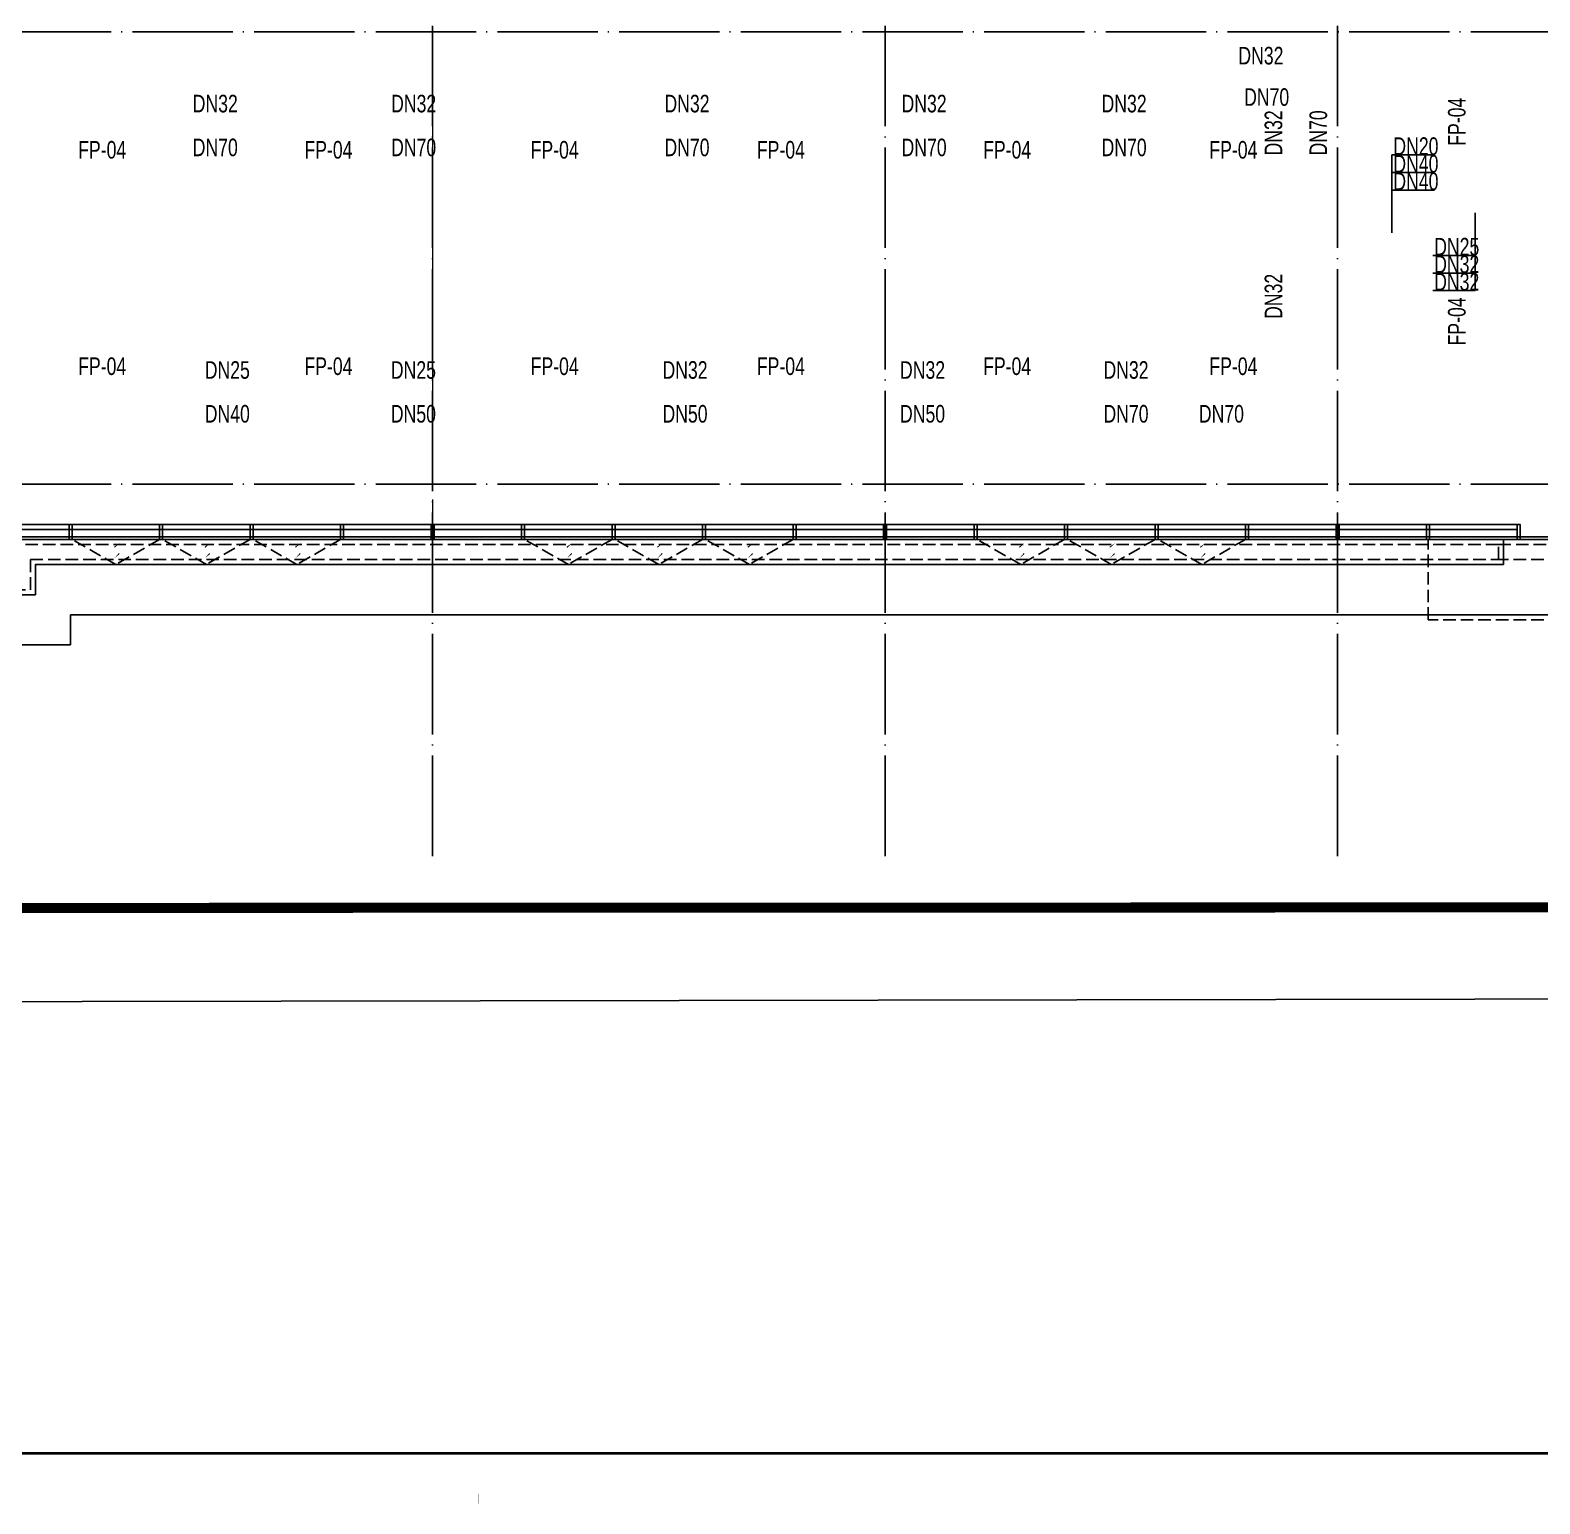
# Model space of a CAD drawing. Extents: x -777745 to 647905, y -207485 to 303235.
# Drawn here: x 470103 to 500131, y -20288 to 9032 of the extents above; entities that cross this region are included whole.
import ezdxf

# ---------------------------------------------------------------- set-up
doc = ezdxf.new("R2010")
doc.units = 0
doc.header["$LTSCALE"] = 1000
for name, pattern in [('13#楼幕墙$1$DASH', [0.35, 0.25, -0.1]), ('CENTER2', [1.125, 0.75, -0.125, 0.125, -0.125]), ('X-104 13#平面$0$109 3#平面$0$DASH', [0.35, 0.25, -0.1]), ('X-104 13#平面$0$ACAD_ISO04W100', [30, 24, -3, 0, -3]), ('X-104 13#平面$0$DASH', [0.35, 0.25, -0.1]), ('X-104 13#平面$0$DOTE', [2.42, 2, -0.2, 0.02, -0.2])]:
    doc.linetypes.add(name, pattern=pattern)
doc.layers.get('0').update_dxf_attribs({"linetype": 'CONTINUOUS'})
doc.layers.get('Defpoints').update_dxf_attribs({"linetype": 'CONTINUOUS'})
for name, color, linetype in [('00-防烟分区', 4, 'CONTINUOUS'), ('13#楼幕墙$1$A-C_幕墙龙骨', 133, 'CONTINUOUS'), ('13#楼幕墙$1$A-C_玻璃幕墙', 140, 'CONTINUOUS'), ('13#楼幕墙$1$A-C_窗', 140, 'CONTINUOUS'), ('TEXT-空冷凝水', 7, 'CONTINUOUS'), ('X-104 13#平面$0$A-C_玻璃幕墙', 140, 'CONTINUOUS'), ('X-104 13#平面$0$A-O_散水', 134, 'CONTINUOUS'), ('X-104 13#平面$0$A-TECH_暖通', 6, 'CONTINUOUS'), ('X-104 13#平面$0$A-TECH_结构', 21, 'CONTINUOUS'), ('X-104 13#平面$0$A_AXIS-轴线', 36, 'X-104 13#平面$0$DOTE'), ('X-104 13#平面$0$M-场地 车库入口', 41, 'CONTINUOUS'), ('X-104 13#平面$0$M-用地 红线', 20, 'X-104 13#平面$0$ACAD_ISO04W100'), ('X-104 13#平面$0$M-绿化 首层轮廓', 197, 'CONTINUOUS'), ('X-104 13#平面$0$M-道路 边线', 151, 'CONTINUOUS')]:
    doc.layers.add(name, color=color, linetype=linetype)
doc.styles.add('HZF', font='ROS', dxfattribs={"width": 0.75, "bigfont": 'JD'})

# ---------------------------------------------------------------- blocks, each defined once
blk = doc.blocks.new('图框-A1')
for points, const_width in [([(0, 0), (841, 0), (841, 594), (0, 594)], 0.05), ([(766, 584), (25, 584), (25, 10), (766, 10)], 0.5)]:
    blk.add_lwpolyline(points, close=True, dxfattribs=dict(const_width=const_width))
at = {"const_width": 0.05}
blk.add_lwpolyline([(420.5, 0), (420.5, 2)], dxfattribs=at)
blk = doc.blocks.new('X-104 13#平面$0$轴网')
at = {"layer": 'X-104 13#平面$0$A_AXIS-轴线', "linetype": 'X-104 13#平面$0$DOTE'}
for p, q in [((30500, -7401), (30500, 24620)), ((39500, -7401), (39500, 24620)), ((48500, -7401), (48500, 24620)), ((60408, 9000), (-2925, 9000)), ((60408, 0), (-2925, 0))]:
    blk.add_line(p, q, dxfattribs=at)
blk = doc.blocks.new('13#楼幕墙$0$A$C62EA228A')
at = {"linetype": '13#楼幕墙$1$DASH'}
blk.add_lwpolyline([(10, -300), (-860, -797), (-1730, -300)], dxfattribs=at)
at = {"layer": '13#楼幕墙$1$A-C_玻璃幕墙', "color": 1}
blk.add_lwpolyline([(-889, -674, 0, 25, 0), (-792, -580, 0, 0, 0), (-890, -456, 25, 0, 0), (-786, -374, 0, 0, 0)], format="xyseb", dxfattribs=at)
blk = doc.blocks.new('13#楼幕墙$1$A$C7A413A1D')
blk.add_lwpolyline([(-70, -300), (-10, -300), (-10, 0), (-70, 0)], close=True)
blk = doc.blocks.new('13#楼幕墙')
at = {"layer": '13#楼幕墙$1$A-C_玻璃幕墙'}
for p, q in [((21800, -800), (52070, -800)), ((21900, -900), (52070, -900)), ((22050, -1050), (52070, -1050))]:
    blk.add_line(p, q, dxfattribs=at)
blk.add_lwpolyline([(4493, 15500), (-900, 15500), (-900, -1700), (22100, -1700), (22100, -1100), (58400, -1100), (58400, 18960), (53293, 23245), (37800, 14300), (37800, 10200), (12500, 10200), (4493, 15500)], dxfattribs=at)
at = {"layer": '13#楼幕墙$1$A-C_幕墙龙骨'}
for p in [(23340, -800), (25140, -800), (26940, -800), (28740, -800), (30540, -800), (32340, -800), (34140, -800), (35940, -800), (37740, -800), (39540, -800), (41340, -800), (43140, -800), (44940, -800), (46740, -800), (48540, -800), (50340, -800), (52140, -800)]:
    blk.add_blockref('13#楼幕墙$1$A$C7A413A1D', p, dxfattribs=at)
at = {"layer": '13#楼幕墙$1$A-C_窗'}
for p in [(25060, -800), (26860, -800), (28660, -800), (34060, -800), (35860, -800), (37660, -800), (43060, -800), (44860, -800), (46660, -800)]:
    blk.add_blockref('13#楼幕墙$0$A$C62EA228A', p, dxfattribs=at)
blk = doc.blocks.new('*U3540')
at = {"color": 8, "ltscale": 0.02}
blk.add_line((-222, 115), (222, -115), dxfattribs=at)
blk = doc.blocks.new('*U3541')
at = {"color": 0, "linetype": 'ByBlock', "lineweight": -2, "transparency": 16777216}
for p in [(2286, 4391), (2147, 4125), (2216, 4258), (2009, 3859), (2078, 3992), (1870, 3592), (1939, 3725), (1662, 3193), (1732, 3326), (1801, 3459), (1524, 2927), (1593, 3060), (1385, 2661), (1454, 2794), (1247, 2395), (1316, 2528), (1039, 1996), (1108, 2129), (1177, 2262), (900, 1730), (970, 1863), (762, 1464), (831, 1597), (623, 1197), (693, 1331), (416, 798), (485, 931), (554, 1064), (277, 532), (346, 665), (139, 266), (208, 399), (0, 0), (69, 133)]:
    blk.add_blockref('*U3540', p, dxfattribs=at)
blk = doc.blocks.new('X-104 13#平面$0$jtrsyt')
at = {"ltscale": 0.02}
for p, q in [((62, 422), (-4493, -3005)), ((0, 0), (-4075, -3066)), ((20030, -7283), (23630, -7283)), ((23630, -7283), (23630, -12983)), ((20030, -7583), (20030, -12683)), ((20030, -7583), (25130, -7583)), ((24630, -7583), (24630, -12683)), ((25130, -7583), (25130, -12683)), ((20030, -12683), (25130, -12683)), ((20030, -12983), (23630, -12983))]:
    blk.add_line(p, q, dxfattribs=at)
for centre, radius, start, end in [((9589, 7215), 11700, 215.4896, 239.9998), ((9589, 7215), 12000, 216.9589, 239.9998), ((9589, 7215), 14550, 216.9589, 239.9998), ((20030, 25300), 32583, 239.9998, 270), ((9589, 7215), 17400, 215.971, 239.9998), ((9589, 7215), 17100, 216.9589, 239.9998), ((20030, 25300), 32883, 239.9998, 270), ((20030, 25300), 35433, 239.9998, 270), ((20030, 25300), 37983, 239.9998, 270), ((20030, 25300), 38283, 239.9998, 270)]:
    blk.add_arc(centre, radius, start, end, dxfattribs=at)
at = {"rotation": 27.49977707902309}
blk.add_blockref('*U3541', (24880, -12683), dxfattribs=at)
blk = doc.blocks.new('X-104 13#平面$0$A$C0BB3323F')
at = {"layer": 'Defpoints'}
blk.add_lwpolyline([(59300, 600), (59300, 20660), (54205, 24935), (38700, 16000), (38700, 11900), (13400, 11900), (5393, 17200), (0, 17200), (0, 0), (23000, 0), (23000, 600)], close=True, dxfattribs=at)
at = {"layer": 'X-104 13#平面$0$M-用地 红线', "ltscale": 0.05, "const_width": 200}
blk.add_lwpolyline([(-7235, -1505), (-2249, -6741), (66865, -6716)], dxfattribs=at)
at = {"layer": 'X-104 13#平面$0$M-绿化 首层轮廓'}
for p, q in [((61076, -900), (24200, -900)), ((24200, -900), (24200, -1500)), ((24200, -1500), (-1500, -1500)), ((-2249, -6741), (58823, -6719))]:
    blk.add_line(p, q, dxfattribs=at)
at = {"layer": 'X-104 13#平面$0$M-道路 边线', "ltscale": 0.02}
blk.add_lwpolyline([(56087, -8541), (-7235, -8649)], dxfattribs=at)
blk = doc.blocks.new('X-104 13#平面')
at = {"layer": 'X-104 13#平面$0$A-C_玻璃幕墙', "linetype": 'X-104 13#平面$0$DASH'}
blk.add_lwpolyline([(57500, -1100), (57500, -2700), (50300, -2700), (50300, -1100)], dxfattribs=at)
at = {"layer": 'X-104 13#平面$0$A-O_散水', "linetype": 'X-104 13#平面$0$DASH'}
for p, q in [((51700, -1200), (56100, -1200)), ((56100, -1500), (51700, -1500))]:
    blk.add_line(p, q, dxfattribs=at)
at = {"layer": 'X-104 13#平面$0$A-O_散水'}
blk.add_lwpolyline([(51800, -1600), (51800, -1100), (22100, -1100), (22100, -1700), (5600, -1700), (5600, -2200), (22600, -2200), (22600, -1600)], close=True, dxfattribs=at)
at = {"layer": 'X-104 13#平面$0$A-O_散水', "linetype": 'X-104 13#平面$0$DASH'}
blk.add_lwpolyline([(51700, -1500), (51700, -1200), (22200, -1200), (22200, -1800), (5700, -1800), (5700, -2100), (22500, -2100), (22500, -1500)], close=True, dxfattribs=at)
at = {"layer": 'X-104 13#平面$0$A-TECH_暖通', "linetype": 'X-104 13#平面$0$109 3#平面$0$DASH', "const_width": 30}
for points in [[(30500, 8700), (30500, 300)], [(30500, -300), (30500, -800)]]:
    blk.add_lwpolyline(points, dxfattribs=at)
at = {"layer": 'X-104 13#平面$0$A-TECH_结构'}
blk.add_lwpolyline([(58350, -1050), (58350, 18937), (53288, 23184), (37850, 14271), (37850, 10150), (12485, 10150), (4478, 15450), (-850, 15450), (-850, -1650), (22050, -1650), (22050, -1050)], close=True, dxfattribs=at)
at = {"xscale": 100, "yscale": 100, "zscale": 100}
blk.add_blockref('图框-A1', (-10635, -20285), dxfattribs=at)
for name, p in [('X-104 13#平面$0$A$C0BB3323F', (-900, -1700)), ('X-104 13#平面$0$轴网', (0, 0))]:
    blk.add_blockref(name, p)
at = {"layer": 'X-104 13#平面$0$A-TECH_结构'}
blk.add_blockref('13#楼幕墙', (0, 0), dxfattribs=at)
at = {"layer": 'X-104 13#平面$0$M-场地 车库入口', "ltscale": 200, "rotation": 30.04109946673724}
blk.add_blockref('X-104 13#平面$0$jtrsyt', (13018, 16851), dxfattribs=at)

msp = doc.modelspace()

# ---------------------------------------------------------------- linework, layer by layer
at = {"layer": 'TEXT-空冷凝水'}
for p, q in [((497187.7, 5000, 2500), (497187.7, 6549.7, 2500)), ((497187.7, 6549.7, 2500), (498033, 6549.7, 2500)), ((497187.7, 6199.7, 2500), (498033, 6199.7, 2500)), ((497187.7, 5849.7, 2500), (498033, 5849.7, 2500)), ((498845.2, 3850.3, 2500), (498845.2, 5400, 2500)), ((497999.9, 4550.3, 2500), (498845.2, 4550.3, 2500)), ((497999.9, 4200.3, 2500), (498845.2, 4200.3, 2500)), ((497999.9, 3850.3, 2500), (498845.2, 3850.3, 2500))]:
    msp.add_line(p, q, dxfattribs=at)

# ---------------------------------------------------------------- block references
at = {"layer": '00-防烟分区'}
msp.add_blockref('X-104 13#平面', (447607.7, 0), dxfattribs=at)

# ---------------------------------------------------------------- texts
at = {"style": 'HZF', "width": 0.75}
for p in [(498654.6, 6732.9, -19825), (498654.6, 2759.5, -19825)]:
    msp.add_text('FP-04', height=350, rotation=90, dxfattribs=at).set_placement(p)
for p in [(471057.7, 6477.5, -3725), (475557.7, 6477.5, -3725), (480057.7, 6477.5, -3725), (484557.7, 6477.5, -3725), (489057.7, 6477.5, -3725), (493557.7, 6477.5, -3725), (471057.7, 2171.4, -3725), (475557.7, 2171.4, -3725), (480057.7, 2171.4, -3725), (484557.7, 2171.4, -3725), (489057.7, 2171.4, -3725), (493557.7, 2171.4, -3725)]:
    msp.add_text('FP-04', height=350, dxfattribs=at).set_placement(p)
at = {"layer": 'TEXT-空冷凝水', "linetype": 'CENTER2', "style": 'HZF', "width": 0.75}
for s, p in [('DN32', (494134.4, 8350, 2500)), ('DN70', (494248.9, 7526.9, 2500)), ('DN32', (473335.5, 7396.3)), ('DN32', (477281.8, 7396.3)), ('DN32', (482718.9, 7396.3)), ('DN32', (487434.8, 7396.3)), ('DN32', (491413.2, 7396.3)), ('DN70', (473335.5, 6525)), ('DN70', (477281.8, 6525)), ('DN70', (482718.9, 6525)), ('DN70', (487434.8, 6525)), ('DN70', (491413.2, 6525)), ('DN20', (497217.4, 6549.7, 2500)), ('DN40', (497217.4, 6199.7, 2500)), ('DN40', (497217.4, 5849.7, 2500)), ('DN25', (498029.6, 4550.3, 2500)), ('DN32', (498029.6, 4200.3, 2500)), ('DN32', (498029.6, 3850.3, 2500)), ('DN25', (473575.2, 2096.3)), ('DN25', (477276.9, 2096.3)), ('DN32', (482679.5, 2096.3)), ('DN32', (487404.1, 2096.3)), ('DN32', (491451.1, 2096.3)), ('DN40', (473575.2, 1225)), ('DN50', (477276.9, 1225)), ('DN50', (482679.5, 1225)), ('DN50', (487404.1, 1225)), ('DN70', (491451.1, 1225)), ('DN70', (493348.8, 1225))]:
    msp.add_text(s, height=350, dxfattribs=at).set_placement(p)
for s, p in [('DN32', (495007.7, 6539.8, 2500)), ('DN70', (495899.2, 6539.8, 2500)), ('DN32', (495007.7, 3287.6, 2500))]:
    msp.add_text(s, height=350, rotation=90, dxfattribs=at).set_placement(p)

doc.saveas('drawing.dxf')
